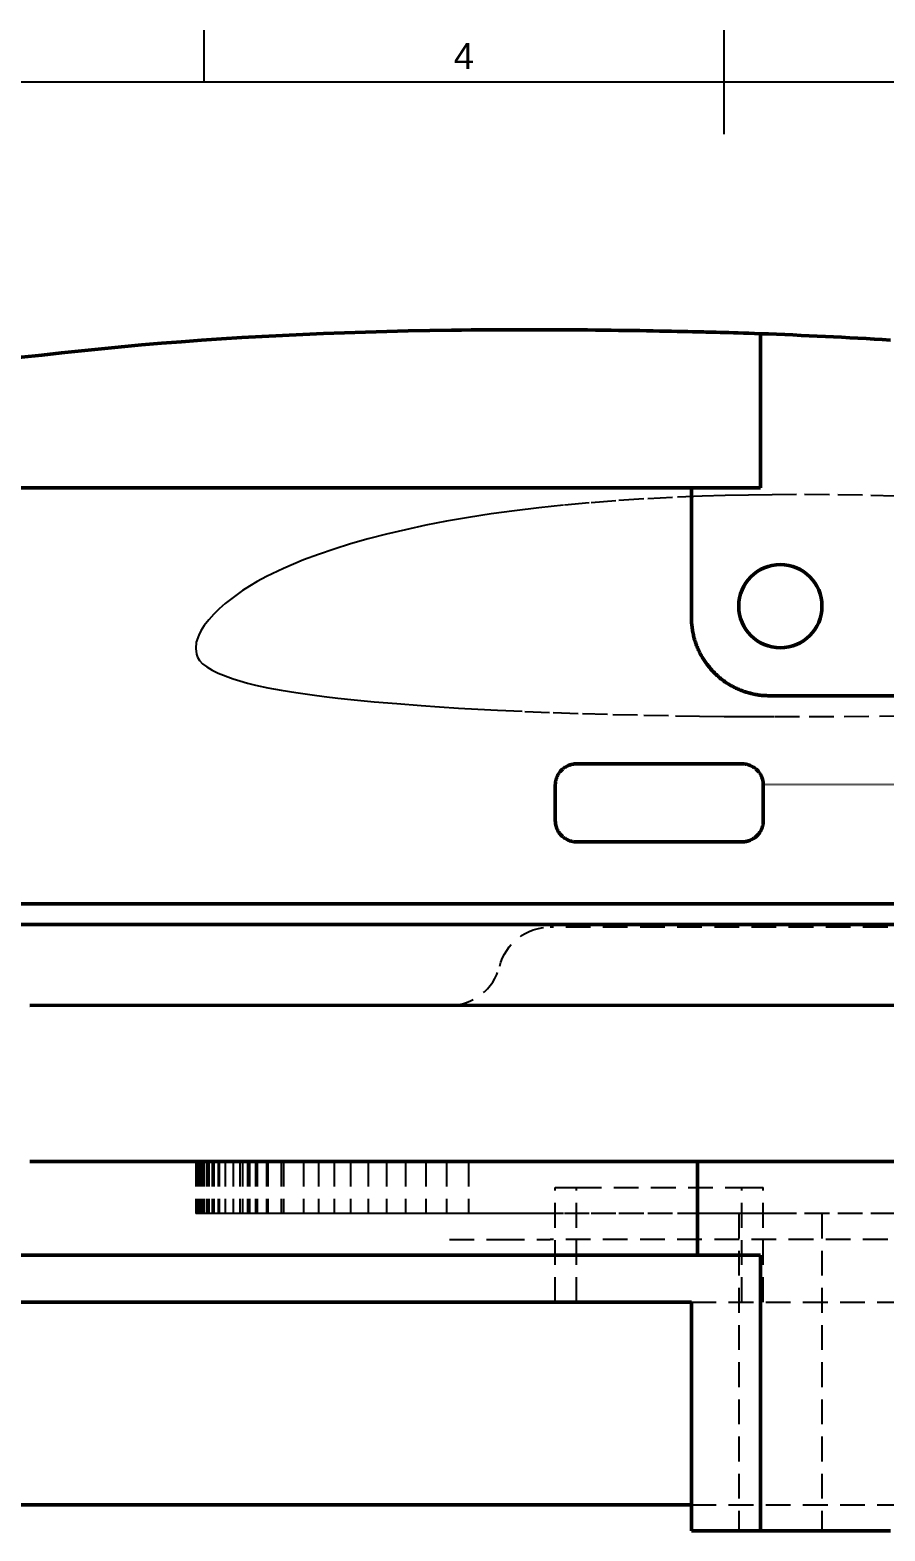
# Model space of a CAD drawing. Header units: millimetres. Extents: x 0 to 420, y 0 to 297.
# Drawn here: x 148.3 to 230.5, y 147.7 to 292 of the extents above; entities that cross this region are included whole.
import ezdxf
from ezdxf.enums import TextEntityAlignment as Align

# ---------------------------------------------------------------- set-up
doc = ezdxf.new("R2010")
doc.units = ezdxf.units.MM
doc.header["$LTSCALE"] = 0.75
doc.linetypes.add('HIDDEN2', pattern=[4.7625, 3.175, -1.5875])
for name, color, linetype, lineweight in [('Border', 7, 'Continuous', 25), ('Sichtbar', 7, 'Continuous', 50), ('Verdeckt', 7, 'HIDDEN2', 25)]:
    doc.layers.add(name, color=color, linetype=linetype, lineweight=lineweight)
doc.styles.add('FusionTitle', font='arial.ttf')

# ---------------------------------------------------------------- blocks, each defined once
blk = doc.blocks.new('ISO_A3_SHEET')
at = {"layer": 'Border'}
for p, q in [((165, 292), (165, 287)), ((215, 292), (215, 282)), ((410, 287), (20, 287))]:
    blk.add_line(p, q, dxfattribs=at)
at = {"layer": 'Border', "style": 'FusionTitle'}
blk.add_text('4', height=2.5, dxfattribs=at).set_placement((190, 289.5), align=Align.MIDDLE)

msp = doc.modelspace()

# ---------------------------------------------------------------- linework, layer by layer
at = {"layer": 'Sichtbar', "extrusion": (-1, -2e-16, 0)}
for p, q in [((218.51, 262.81, 17.75), (218.51, 248.01, 17.75)), ((132.13, 248.01, -4.25), (211.88, 248.01, -4.25)), ((218.51, 248.01, 17.75), (211.88, 248.01, 17.75)), ((211.88, 248.01, 17.75), (211.88, 235.51, 17.75)), ((200.84, 221.46, -4.25), (216.74, 221.46, -4.25)), ((198.79, 216.01, -4.25), (198.79, 219.41, -4.25)), ((218.79, 219.41, -4.25), (218.79, 216.01, -4.25)), ((216.74, 213.96, -4.25), (200.84, 213.96, -4.25)), ((148.29, 198.25, 17.75), (285.93, 198.26, 17.75)), ((212.47, 183.23, 32.14), (212.47, 174.23, 32.14)), ((132.13, 169.73, 17.16), (211.88, 169.73, 17.16)), ((211.88, 169.73, 17.16), (211.88, 147.73, 17.16)), ((218.51, 147.73, 17.16), (211.88, 147.73, 17.16))]:
    msp.add_line(p, q, dxfattribs=at)
at = {"layer": 'Sichtbar', "extrusion": (6.3e-15, -1.539e-13, -1)}
msp.add_circle((-220.43, 236.62, -17.75), 4, dxfattribs=at)
at = {"layer": 'Sichtbar'}
for points, knots in [([(125.51, 257.33, -8.75), (147.85, 261.13, -8.75), (166.27, 262.85, -8.75), (198.88, 263.28, -8.75), (207.78, 263.1, -8.75), (212.45, 262.99, -8.75), (212.46, 262.99, -8.75), (212.47, 262.99, -8.75)], [-2.964588, -2.964588, -2.964588, -2.964588, -0.915177, -0.915177, -0.00171, -0.00171, -0.00018, -0.00018, -0.00018, -0.00018]), ([(212.47, 262.99, -8.75), (212.47, 262.99, -8.75), (212.47, 262.99, -8.75), (212.47, 262.99, -8.75), (212.47, 262.99, -8.75), (212.47, 262.99, -8.75)], [-0.0001084875, -0.0001084875, -0.0001084875, -0.0001084875, -0.0000819447, -0.0000819447, 0, 0, 0, 0]), ([(211.88, 235.51, 17.75), (211.88, 235.34, 17.75), (211.89, 235, 17.75), (211.95, 234.5, 17.75), (212.03, 234, 17.75), (212.15, 233.52, 17.75), (212.29, 233.05, 17.75), (212.47, 232.6, 17.75), (212.67, 232.15, 17.75), (212.9, 231.73, 17.75), (213.16, 231.32, 17.75), (213.45, 230.93, 17.75), (213.75, 230.56, 17.75), (214.08, 230.21, 17.75), (214.43, 229.88, 17.75), (214.8, 229.57, 17.75), (215.19, 229.29, 17.75), (215.6, 229.03, 17.75), (216.03, 228.8, 17.75), (216.47, 228.6, 17.75), (216.92, 228.42, 17.75), (217.31, 228.3, 17.75), (217.63, 228.22, 17.75), (217.87, 228.16, 17.75), (218.12, 228.12, 17.75), (218.37, 228.08, 17.75), (218.58, 228.05, 17.75), (218.74, 228.04, 17.75), (218.87, 228.03, 17.75), (219, 228.02, 17.75), (219.13, 228.02, 17.75), (219.23, 228.01, 17.75), (219.31, 228.01, 17.75), (219.35, 228.01, 17.75), (219.38, 228.01, 17.75), (219.42, 228.01, 17.75), (219.49, 228.01, 17.75), (219.61, 228.01, 17.75), (219.78, 228.01, 17.75), (219.98, 228.01, 17.75), (220.24, 228.01, 17.75), (220.53, 228.01, 17.75), (221.01, 228.01, 17.75), (221.7, 228.01, 17.75), (222.64, 228.01, 17.75), (223.73, 228.01, 17.75), (224.96, 228.01, 17.75), (226.32, 228.01, 17.75), (227.8, 228.01, 17.75), (229.39, 228.01, 17.75), (231.72, 228.01, 17.75), (234.85, 228.01, 17.75), (238.84, 228.01, 17.75), (243.09, 228.01, 17.75), (247.53, 228.01, 17.75), (252.11, 228.01, 17.75), (256.74, 228.01, 17.75), (261.38, 228.01, 17.75), (265.95, 228.01, 17.75), (270.4, 228.01, 17.75), (275.88, 228.01, 17.75), (281.91, 228.01, 17.75), (287.88, 228.01, 17.75), (291.77, 228.01, 17.75), (293.62, 228.01, 17.75), (294.11, 228.01, 17.75)], [-17.299637, -17.299637, -17.299637, -17.299637, -17.197139, -17.095989, -16.995976, -16.896907, -16.798614, -16.70095, -16.603787, -16.507016, -16.410539, -16.314272, -16.218141, -16.122075, -16.02601, -15.929878, -15.833611, -15.737134, -15.640363, -15.5432, -15.445537, -15.347244, -15.297809, -15.248161, -15.198276, -15.148133, -15.097706, -15.072377, -15.046967, -15.021474, -14.995892, -14.970219, -14.957346, -14.950901, -14.94445, -14.939619, -14.925261, -14.90158, -14.868776, -14.827055, -14.776617, -14.717666, -14.650404, -14.49176, -14.302306, -14.083663, -13.837454, -13.565299, -13.268821, -12.94964, -12.609379, -11.872102, -11.069962, -10.215932, -9.322984, -8.40409, -7.472224, -6.540358, -5.621464, -4.728516, -3.874486, -2.335069, -1.106995, -0.294045, 0, 0, 0, 0]), ([(198.79, 219.41, -4.25), (198.79, 219.46, -4.25), (198.8, 219.55, -4.25), (198.81, 219.69, -4.25), (198.83, 219.83, -4.25), (198.88, 220, -4.25), (198.95, 220.21, -4.25), (199.07, 220.45, -4.25), (199.22, 220.67, -4.25), (199.36, 220.83, -4.25), (199.49, 220.95, -4.25), (199.59, 221.04, -4.25), (199.7, 221.11, -4.25), (199.81, 221.18, -4.25), (199.93, 221.25, -4.25), (200.03, 221.29, -4.25), (200.11, 221.33, -4.25), (200.17, 221.35, -4.25), (200.23, 221.37, -4.25), (200.3, 221.39, -4.25), (200.36, 221.41, -4.25), (200.43, 221.42, -4.25), (200.49, 221.43, -4.25), (200.53, 221.44, -4.25), (200.57, 221.45, -4.25), (200.6, 221.45, -4.25), (200.63, 221.45, -4.25), (200.66, 221.46, -4.25), (200.69, 221.46, -4.25), (200.7, 221.46, -4.25), (200.72, 221.46, -4.25), (200.74, 221.46, -4.25), (200.76, 221.46, -4.25), (200.77, 221.46, -4.25), (200.78, 221.46, -4.25), (200.79, 221.46, -4.25), (200.8, 221.46, -4.25), (200.81, 221.46, -4.25), (200.81, 221.46, -4.25), (200.82, 221.46, -4.25), (200.82, 221.46, -4.25), (200.83, 221.46, -4.25), (200.83, 221.46, -4.25), (200.83, 221.46, -4.25), (200.83, 221.46, -4.25), (200.84, 221.46, -4.25), (200.84, 221.46, -4.25), (200.84, 221.46, -4.25), (200.84, 221.46, -4.25), (200.84, 221.46, -4.25), (200.84, 221.46, -4.25), (200.84, 221.46, -4.25), (200.84, 221.46, -4.25), (200.84, 221.46, -4.25), (200.84, 221.46, -4.25), (200.84, 221.46, -4.25), (200.84, 221.46, -4.25), (200.84, 221.46, -4.25), (200.84, 221.46, -4.25)], [-0.6436497, -0.6436497, -0.6436497, -0.6436497, -0.6156333, -0.5879859, -0.5606488, -0.5335698, -0.4800374, -0.4270566, -0.3744002, -0.3218928, -0.2956349, -0.2693589, -0.243046, -0.2166757, -0.1902247, -0.163667, -0.1503371, -0.1369687, -0.1235574, -0.1100983, -0.0965862, -0.0830156, -0.0693805, -0.0625366, -0.0556741, -0.0487923, -0.0418903, -0.0349671, -0.0314972, -0.0280217, -0.0245405, -0.0210533, -0.0175602, -0.0140609, -0.0123089, -0.0105554, -0.0088002, -0.0070435, -0.0061645, -0.0052851, -0.0044053, -0.0035251, -0.0026444, -0.0022039, -0.0017634, -0.0013227, -0.0011023, -0.0008819, -0.0006614, -0.000441, -0.0003307, -0.0002205, -0.0001654, -0.0001102, -0.0000551, -0.0000275, -0.0000138, 0, 0, 0, 0]), ([(216.74, 221.46, -4.25), (216.79, 221.46, -4.25), (216.88, 221.46, -4.25), (217.02, 221.45, -4.25), (217.16, 221.42, -4.25), (217.33, 221.38, -4.25), (217.54, 221.31, -4.25), (217.78, 221.19, -4.25), (218, 221.04, -4.25), (218.16, 220.9, -4.25), (218.28, 220.77, -4.25), (218.37, 220.67, -4.25), (218.44, 220.56, -4.25), (218.51, 220.45, -4.25), (218.58, 220.33, -4.25), (218.62, 220.23, -4.25), (218.66, 220.15, -4.25), (218.68, 220.09, -4.25), (218.7, 220.02, -4.25), (218.72, 219.96, -4.25), (218.74, 219.89, -4.25), (218.75, 219.83, -4.25), (218.76, 219.77, -4.25), (218.77, 219.73, -4.25), (218.77, 219.69, -4.25), (218.78, 219.66, -4.25), (218.78, 219.62, -4.25), (218.79, 219.59, -4.25), (218.79, 219.57, -4.25), (218.79, 219.55, -4.25), (218.79, 219.54, -4.25), (218.79, 219.52, -4.25), (218.79, 219.5, -4.25), (218.79, 219.49, -4.25), (218.79, 219.48, -4.25), (218.79, 219.47, -4.25), (218.79, 219.46, -4.25), (218.79, 219.45, -4.25), (218.79, 219.44, -4.25), (218.79, 219.44, -4.25), (218.79, 219.44, -4.25), (218.79, 219.43, -4.25), (218.79, 219.43, -4.25), (218.79, 219.42, -4.25), (218.79, 219.42, -4.25), (218.79, 219.42, -4.25), (218.79, 219.42, -4.25), (218.79, 219.42, -4.25), (218.79, 219.42, -4.25), (218.79, 219.42, -4.25), (218.79, 219.42, -4.25), (218.79, 219.41, -4.25), (218.79, 219.41, -4.25), (218.79, 219.41, -4.25), (218.79, 219.41, -4.25), (218.79, 219.41, -4.25), (218.79, 219.41, -4.25), (218.79, 219.41, -4.25), (218.79, 219.41, -4.25)], [-0.6436563, -0.6436563, -0.6436563, -0.6436563, -0.6156399, -0.5879925, -0.5606554, -0.5335764, -0.4800437, -0.4270624, -0.3744053, -0.3218971, -0.2956387, -0.2693623, -0.243049, -0.2166781, -0.1902267, -0.1636685, -0.1503384, -0.1369698, -0.1235583, -0.110099, -0.0965868, -0.083016, -0.0693808, -0.0625368, -0.0556743, -0.0487925, -0.0418904, -0.0349671, -0.0314973, -0.0280218, -0.0245405, -0.0210534, -0.0175602, -0.0140609, -0.012309, -0.0105554, -0.0088003, -0.0070435, -0.0061645, -0.0052851, -0.0044053, -0.0035251, -0.0026444, -0.0022039, -0.0017634, -0.0013227, -0.0011023, -0.0008819, -0.0006615, -0.000441, -0.0003308, -0.0002205, -0.0001654, -0.0001103, -0.0000551, -0.0000276, -0.0000138, 0, 0, 0, 0]), ([(200.84, 213.96, -4.25), (200.8, 213.96, -4.25), (200.7, 213.97, -4.25), (200.57, 213.98, -4.25), (200.43, 214, -4.25), (200.26, 214.05, -4.25), (200.04, 214.12, -4.25), (199.81, 214.24, -4.25), (199.59, 214.39, -4.25), (199.42, 214.53, -4.25), (199.3, 214.66, -4.25), (199.22, 214.76, -4.25), (199.14, 214.87, -4.25), (199.07, 214.98, -4.25), (199.01, 215.1, -4.25), (198.96, 215.2, -4.25), (198.93, 215.28, -4.25), (198.91, 215.34, -4.25), (198.88, 215.41, -4.25), (198.87, 215.47, -4.25), (198.85, 215.54, -4.25), (198.83, 215.6, -4.25), (198.82, 215.66, -4.25), (198.82, 215.7, -4.25), (198.81, 215.74, -4.25), (198.81, 215.77, -4.25), (198.8, 215.8, -4.25), (198.8, 215.83, -4.25), (198.8, 215.86, -4.25), (198.8, 215.87, -4.25), (198.8, 215.89, -4.25), (198.8, 215.91, -4.25), (198.79, 215.93, -4.25), (198.79, 215.94, -4.25), (198.79, 215.95, -4.25), (198.79, 215.96, -4.25), (198.79, 215.97, -4.25), (198.79, 215.98, -4.25), (198.79, 215.98, -4.25), (198.79, 215.99, -4.25), (198.79, 215.99, -4.25), (198.79, 216, -4.25), (198.79, 216, -4.25), (198.79, 216, -4.25), (198.79, 216, -4.25), (198.79, 216.01, -4.25), (198.79, 216.01, -4.25), (198.79, 216.01, -4.25), (198.79, 216.01, -4.25), (198.79, 216.01, -4.25), (198.79, 216.01, -4.25), (198.79, 216.01, -4.25), (198.79, 216.01, -4.25), (198.79, 216.01, -4.25), (198.79, 216.01, -4.25), (198.79, 216.01, -4.25), (198.79, 216.01, -4.25), (198.79, 216.01, -4.25), (198.79, 216.01, -4.25)], [-0.6436497, -0.6436497, -0.6436497, -0.6436497, -0.6156333, -0.5879859, -0.5606488, -0.5335698, -0.4800374, -0.4270566, -0.3744002, -0.3218928, -0.2956349, -0.2693589, -0.243046, -0.2166757, -0.1902247, -0.163667, -0.1503371, -0.1369687, -0.1235574, -0.1100983, -0.0965862, -0.0830156, -0.0693805, -0.0625366, -0.0556741, -0.0487923, -0.0418903, -0.0349671, -0.0314972, -0.0280217, -0.0245405, -0.0210533, -0.0175602, -0.0140609, -0.0123089, -0.0105554, -0.0088002, -0.0070435, -0.0061645, -0.0052851, -0.0044053, -0.0035251, -0.0026444, -0.0022039, -0.0017634, -0.0013227, -0.0011023, -0.0008819, -0.0006614, -0.000441, -0.0003307, -0.0002205, -0.0001654, -0.0001102, -0.0000551, -0.0000275, -0.0000138, 0, 0, 0, 0]), ([(218.79, 216.01, -4.25), (218.79, 215.97, -4.25), (218.79, 215.87, -4.25), (218.78, 215.74, -4.25), (218.75, 215.6, -4.25), (218.71, 215.43, -4.25), (218.64, 215.22, -4.25), (218.52, 214.98, -4.25), (218.37, 214.76, -4.25), (218.22, 214.59, -4.25), (218.1, 214.47, -4.25), (218, 214.39, -4.25), (217.89, 214.31, -4.25), (217.78, 214.24, -4.25), (217.66, 214.18, -4.25), (217.56, 214.13, -4.25), (217.48, 214.1, -4.25), (217.42, 214.08, -4.25), (217.35, 214.06, -4.25), (217.29, 214.04, -4.25), (217.22, 214.02, -4.25), (217.16, 214.01, -4.25), (217.1, 213.99, -4.25), (217.05, 213.99, -4.25), (217.02, 213.98, -4.25), (216.99, 213.98, -4.25), (216.95, 213.97, -4.25), (216.92, 213.97, -4.25), (216.9, 213.97, -4.25), (216.88, 213.97, -4.25), (216.87, 213.97, -4.25), (216.85, 213.97, -4.25), (216.83, 213.97, -4.25), (216.82, 213.97, -4.25), (216.8, 213.96, -4.25), (216.8, 213.96, -4.25), (216.79, 213.96, -4.25), (216.78, 213.96, -4.25), (216.77, 213.96, -4.25), (216.77, 213.96, -4.25), (216.76, 213.96, -4.25), (216.76, 213.96, -4.25), (216.76, 213.96, -4.25), (216.75, 213.96, -4.25), (216.75, 213.96, -4.25), (216.75, 213.96, -4.25), (216.75, 213.96, -4.25), (216.75, 213.96, -4.25), (216.75, 213.96, -4.25), (216.75, 213.96, -4.25), (216.74, 213.96, -4.25), (216.74, 213.96, -4.25), (216.74, 213.96, -4.25), (216.74, 213.96, -4.25), (216.74, 213.96, -4.25), (216.74, 213.96, -4.25), (216.74, 213.96, -4.25), (216.74, 213.96, -4.25), (216.74, 213.96, -4.25)], [-0.6436497, -0.6436497, -0.6436497, -0.6436497, -0.6156333, -0.5879859, -0.5606488, -0.5335698, -0.4800374, -0.4270566, -0.3744002, -0.3218928, -0.2956349, -0.2693589, -0.243046, -0.2166757, -0.1902247, -0.163667, -0.1503371, -0.1369687, -0.1235574, -0.1100983, -0.0965862, -0.0830156, -0.0693805, -0.0625366, -0.0556741, -0.0487923, -0.0418903, -0.0349671, -0.0314972, -0.0280217, -0.0245405, -0.0210533, -0.0175602, -0.0140609, -0.0123089, -0.0105554, -0.0088002, -0.0070435, -0.0061645, -0.0052851, -0.0044053, -0.0035251, -0.0026444, -0.0022039, -0.0017634, -0.0013227, -0.0011023, -0.0008819, -0.0006614, -0.000441, -0.0003307, -0.0002205, -0.0001654, -0.0001102, -0.0000551, -0.0000275, -0.0000138, 0, 0, 0, 0]), ([(312.62, 211.24, 17.75), (312.38, 210.97, 17.75), (311.88, 210.45, 17.75), (311.08, 209.73, 17.75), (310.23, 209.06, 17.75), (309.34, 208.45, 17.75), (308.4, 207.9, 17.75), (307.42, 207.41, 17.75), (306.58, 207.06, 17.75), (305.89, 206.82, 17.75), (305.36, 206.65, 17.75), (304.83, 206.5, 17.75), (304.28, 206.37, 17.75), (303.73, 206.26, 17.75), (303.27, 206.19, 17.75), (302.9, 206.14, 17.75), (302.62, 206.1, 17.75), (302.33, 206.08, 17.75), (302.05, 206.05, 17.75), (301.81, 206.04, 17.75), (301.62, 206.03, 17.75), (301.47, 206.02, 17.75), (301.33, 206.02, 17.75), (301.18, 206.01, 17.75), (301.06, 206.01, 17.75), (300.97, 206.01, 17.75), (300.91, 206.01, 17.75), (300.87, 206.01, 17.75), (300.83, 206.01, 17.75), (300.76, 206.01, 17.75), (300.62, 206.01, 17.75), (300.37, 206.01, 17.75), (300, 206.01, 17.75), (299.52, 206.01, 17.75), (298.94, 206.01, 17.75), (298.27, 206.01, 17.75), (297.5, 206.01, 17.75), (296.64, 206.01, 17.75), (295.32, 206.01, 17.75), (293.45, 206.01, 17.75), (290.96, 206.01, 17.75), (288.15, 206.01, 17.75), (285.05, 206.01, 17.75), (281.67, 206.01, 17.75), (278.03, 206.01, 17.75), (274.15, 206.01, 17.75), (270.05, 206.01, 17.75), (264.19, 206.01, 17.75), (256.44, 206.01, 17.75), (246.74, 206.01, 17.75), (236.59, 206.01, 17.75), (226.14, 206.01, 17.75), (215.55, 206.01, 17.75), (204.95, 206.01, 17.75), (194.51, 206.01, 17.75), (184.36, 206.01, 17.75), (171.85, 206.01, 17.75), (158.06, 206.01, 17.75), (144.43, 206.01, 17.75), (135.54, 206.01, 17.75), (131.32, 206.01, 17.75), (130.2, 206.01, 17.75)], [-36.782343, -36.782343, -36.782343, -36.782343, -36.566651, -36.350919, -36.134959, -35.918575, -35.70155, -35.48364, -35.264565, -35.154476, -35.04397, -34.933001, -34.821517, -34.709462, -34.596779, -34.54018, -34.4834, -34.42643, -34.369263, -34.311889, -34.283121, -34.254298, -34.225418, -34.196481, -34.167486, -34.152965, -34.13843, -34.135661, -34.127394, -34.113687, -34.094596, -34.040499, -33.965565, -33.870257, -33.755039, -33.620374, -33.466725, -33.294554, -33.104325, -32.671544, -32.172086, -31.609657, -30.987959, -30.310697, -29.581576, -28.804299, -27.982571, -27.120096, -25.287724, -23.336815, -21.297003, -19.197924, -17.069211, -14.940498, -12.841419, -10.801608, -8.850699, -5.334125, -2.528769, -0.671703, 0, 0, 0, 0])]:
    msp.add_open_spline(points, degree=3, knots=knots, dxfattribs=at)
for points in [[(212.47, 262.99, -8.75), (213.23, 262.98, -8.75), (215.46, 262.92, -8.75), (218.51, 262.81, -8.75)], [(212.47, 262.99, -8.75), (212.47, 262.99, -8.75), (212.47, 262.99, -8.75), (212.47, 262.99, -8.75)], [(231.01, 262.2, 17.75), (226.84, 262.45, 17.75), (222.67, 262.66, 17.75), (218.51, 262.81, 17.75)], [(218.51, 174.23, 31.96), (218.51, 165.39, 31.96), (218.51, 156.56, 31.96), (218.51, 147.73, 31.96)]]:
    msp.add_open_spline(points, degree=3, dxfattribs=at)
at = {"layer": 'Sichtbar', "extrusion": (1.66e-14, 4.04243e-09, -1)}
msp.add_open_spline([(130.2, 208.01, 15.25), (184.84, 208.01, 15.25), (239.47, 208.01, 15.25), (294.11, 208.01, 15.25)], degree=3, dxfattribs=at)
at = {"layer": 'Sichtbar', "extrusion": (0, 1, 0)}
for points in [[(148.29, 183.23, 29.78), (148.61, 183.23, 29.82), (148.93, 183.23, 29.85), (149.26, 183.23, 29.89)], [(212.47, 174.23, 32.14), (213.23, 174.23, 32.12), (215.46, 174.23, 32.07), (218.51, 174.23, 31.96)], [(212.47, 174.23, 32.14), (212.47, 174.23, 32.14), (212.47, 174.23, 32.14), (212.47, 174.23, 32.14)], [(132.13, 150.23, -22.84), (158.72, 150.23, -22.84), (185.3, 150.23, -22.84), (211.88, 150.23, -22.84)]]:
    msp.add_open_spline(points, degree=3, dxfattribs=at)
at = {"layer": 'Sichtbar', "extrusion": (7e-16, 1, -4.254e-13)}
msp.add_open_spline([(149.26, 183.23, 29.89), (168.33, 183.23, 32.06), (186.77, 183.23, 32.67), (211.39, 183.23, 32.16), (211.93, 183.23, 32.15), (212.47, 183.23, 32.14), (212.47, 183.23, 32.14), (212.47, 183.23, 32.14)], degree=3, knots=[-58.440599, -58.440599, -58.440599, -58.440599, -57.199688, -57.199688, -57.171992, -57.171992, -57.171884, -57.171884, -57.171884, -57.171884], dxfattribs=at)
at = {"layer": 'Sichtbar', "extrusion": (-1.409e-13, -1, -1.5438e-12)}
msp.add_open_spline([(212.47, 183.23, 32.14), (219.9, 183.23, 31.96), (231.93, 183.23, 31.54), (249.9, 183.23, 29.9)], degree=3, dxfattribs=at)
at = {"layer": 'Sichtbar', "extrusion": (0, 1, 0)}
for points, knots in [([(212.47, 183.23, 32.14), (212.47, 183.23, 32.14), (212.47, 183.23, 32.14), (212.47, 183.23, 32.14), (212.47, 183.23, 32.14), (212.47, 183.23, 32.14)], [-57.171884414, -57.171884414, -57.171884414, -57.171884414, -57.1717185885, -57.1717185885, -57.1716860638, -57.1716860638, -57.1716860638, -57.1716860638]), ([(212.47, 174.23, 32.14), (212.47, 174.23, 32.14), (212.47, 174.23, 32.14), (212.47, 174.23, 32.14), (212.47, 174.23, 32.14), (212.47, 174.23, 32.14)], [-0.0001084875, -0.0001084875, -0.0001084875, -0.0001084875, -0.0000819447, -0.0000819447, 0, 0, 0, 0])]:
    msp.add_open_spline(points, degree=3, knots=knots, dxfattribs=at)
at = {"layer": 'Sichtbar', "extrusion": (2.17e-14, 1, -6.549e-13)}
msp.add_open_spline([(125.51, 174.23, 26.48), (147.85, 174.23, 30.28), (166.27, 174.23, 32), (198.88, 174.23, 32.42), (207.78, 174.23, 32.25), (212.45, 174.23, 32.14), (212.46, 174.23, 32.14), (212.47, 174.23, 32.14)], degree=3, knots=[-2.964588, -2.964588, -2.964588, -2.964588, -0.915177, -0.915177, -0.00171, -0.00171, -0.00018, -0.00018, -0.00018, -0.00018], dxfattribs=at)
at = {"layer": 'Sichtbar', "extrusion": (2.212e-13, -1, 6.0015e-12)}
msp.add_open_spline([(231.01, 147.73, 31.34), (226.84, 147.73, 31.6), (222.67, 147.73, 31.8), (218.51, 147.73, 31.96)], degree=3, dxfattribs=at)
at = {"layer": 'Verdeckt', "extrusion": (-1, -2e-16, 0)}
for p, q in [((204.62, 246.75, -12.75), (202.06, 246.55, -12.75)), ((207.29, 246.93, -12.75), (204.62, 246.75, -12.75)), ((210.06, 247.07, -12.75), (207.29, 246.93, -12.75)), ((212.92, 247.19, -12.75), (210.06, 247.07, -12.75)), ((215.12, 247.25, -12.75), (212.92, 247.19, -12.75)), ((217.36, 247.3, -12.75), (215.12, 247.25, -12.75)), ((219.65, 247.33, -12.75), (217.36, 247.3, -12.75)), ((221.98, 247.34, -12.75), (219.65, 247.33, -12.75)), ((225.14, 247.33, -12.75), (221.98, 247.34, -12.75)), ((228.33, 247.28, -12.75), (225.14, 247.33, -12.75)), ((231.52, 247.2, -12.75), (228.33, 247.28, -12.75)), ((192.62, 245.48, -12.75), (190.44, 245.14, -12.75)), ((194.87, 245.79, -12.75), (192.62, 245.48, -12.75)), ((197.2, 246.07, -12.75), (194.87, 245.79, -12.75)), ((199.59, 246.33, -12.75), (197.2, 246.07, -12.75)), ((202.06, 246.55, -12.75), (199.59, 246.33, -12.75)), ((184.4, 243.97, -12.75), (182.55, 243.54, -12.75)), ((186.33, 244.39, -12.75), (184.4, 243.97, -12.75)), ((188.34, 244.78, -12.75), (186.33, 244.39, -12.75)), ((190.44, 245.14, -12.75), (188.34, 244.78, -12.75)), ((179.11, 242.6, -12.75), (177.52, 242.1, -12.75)), ((180.79, 243.08, -12.75), (179.11, 242.6, -12.75)), ((182.55, 243.54, -12.75), (180.79, 243.08, -12.75)), ((174.6, 241.06, -12.75), (172.67, 240.25, -12.75)), ((176.02, 241.59, -12.75), (174.6, 241.06, -12.75)), ((177.52, 242.1, -12.75), (176.02, 241.59, -12.75)), ((172.67, 240.25, -12.75), (171.03, 239.46, -12.75)), ((168.72, 238.12, -12.75), (167.07, 236.88, -12.75)), ((169.39, 238.55, -12.75), (168.72, 238.12, -12.75)), ((170.14, 238.99, -12.75), (169.39, 238.55, -12.75)), ((171.03, 239.46, -12.75), (170.14, 238.99, -12.75)), ((167.07, 236.88, -12.75), (166.47, 236.36, -12.75)), ((165.48, 235.3, -12.75), (165.05, 234.75, -12.75)), ((165.97, 235.85, -12.75), (165.48, 235.3, -12.75)), ((166.47, 236.36, -12.75), (165.97, 235.85, -12.75)), ((164.51, 233.84, -12.75), (164.28, 233.17, -12.75)), ((164.73, 234.26, -12.75), (164.51, 233.84, -12.75)), ((165.05, 234.75, -12.75), (164.73, 234.26, -12.75)), ((164.28, 233.17, -12.75), (164.23, 232.55, -12.75)), ((164.23, 232.55, -12.75), (164.29, 232.01, -12.75)), ((164.29, 232.01, -12.75), (164.39, 231.71, -12.75)), ((164.39, 231.71, -12.75), (164.58, 231.4, -12.75)), ((164.58, 231.4, -12.75), (164.87, 231.09, -12.75)), ((164.87, 231.09, -12.75), (165.28, 230.78, -12.75)), ((165.28, 230.78, -12.75), (165.79, 230.47, -12.75)), ((165.79, 230.47, -12.75), (166.39, 230.17, -12.75)), ((166.39, 230.17, -12.75), (167.83, 229.62, -12.75)), ((167.83, 229.62, -12.75), (168.48, 229.43, -12.75)), ((168.48, 229.43, -12.75), (169.2, 229.23, -12.75)), ((169.2, 229.23, -12.75), (169.97, 229.04, -12.75)), ((169.97, 229.04, -12.75), (171.17, 228.78, -12.75)), ((171.17, 228.78, -12.75), (172.45, 228.55, -12.75)), ((172.45, 228.55, -12.75), (173.86, 228.32, -12.75)), ((173.86, 228.32, -12.75), (175.42, 228.1, -12.75)), ((175.42, 228.1, -12.75), (176.57, 227.95, -12.75)), ((176.57, 227.95, -12.75), (177.89, 227.79, -12.75)), ((177.89, 227.79, -12.75), (179.47, 227.62, -12.75)), ((179.47, 227.62, -12.75), (181.39, 227.44, -12.75)), ((181.39, 227.44, -12.75), (183.57, 227.25, -12.75)), ((183.57, 227.25, -12.75), (185.89, 227.06, -12.75)), ((185.89, 227.06, -12.75), (187.67, 226.94, -12.75)), ((187.67, 226.94, -12.75), (189.48, 226.83, -12.75)), ((189.48, 226.83, -12.75), (191.33, 226.72, -12.75)), ((191.33, 226.72, -12.75), (193.24, 226.62, -12.75)), ((193.24, 226.62, -12.75), (195.87, 226.5, -12.75)), ((195.87, 226.5, -12.75), (198.6, 226.39, -12.75)), ((198.6, 226.39, -12.75), (201.42, 226.3, -12.75)), ((201.42, 226.3, -12.75), (204.32, 226.22, -12.75)), ((204.32, 226.22, -12.75), (207.29, 226.15, -12.75)), ((207.29, 226.15, -12.75), (210.34, 226.09, -12.75)), ((210.34, 226.09, -12.75), (212.67, 226.06, -12.75)), ((212.67, 226.06, -12.75), (215.04, 226.03, -12.75)), ((215.04, 226.03, -12.75), (217.45, 226.02, -12.75)), ((217.45, 226.02, -12.75), (219.89, 226.01, -12.75)), ((219.89, 226.01, -12.75), (223.2, 226.01, -12.75)), ((223.2, 226.01, -12.75), (226.55, 226.02, -12.75)), ((226.55, 226.02, -12.75), (229.96, 226.05, -12.75)), ((229.96, 226.05, -12.75), (232.55, 226.08, -12.75)), ((248.61, 205.77, -10.25), (198.29, 205.77, -10.25)), ((164.23, 183.23, 1.7), (164.23, 178.23, 1.7)), ((164.28, 183.23, 2.31), (164.28, 178.23, 2.31)), ((164.29, 183.23, 1.16), (164.29, 178.23, 1.16)), ((164.39, 183.23, 0.86), (164.39, 178.23, 0.86)), ((164.51, 183.23, 2.99), (164.51, 178.23, 2.99)), ((164.58, 183.23, 0.55), (164.58, 178.23, 0.55)), ((164.73, 183.23, 3.41), (164.73, 178.23, 3.41)), ((164.87, 183.23, 0.24), (164.87, 178.23, 0.24)), ((165.05, 183.23, 3.9), (165.05, 178.23, 3.9)), ((165.28, 183.23, -0.07), (165.28, 178.23, -0.07)), ((165.48, 183.23, 4.45), (165.48, 178.23, 4.45)), ((165.79, 183.23, -0.39), (165.79, 178.23, -0.39)), ((165.97, 183.23, 4.99), (165.97, 178.23, 4.99)), ((166.39, 183.23, -0.69), (166.39, 178.23, -0.69)), ((166.47, 183.23, 5.5), (166.47, 178.23, 5.5)), ((167.07, 183.23, 6.03), (167.07, 178.23, 6.03)), ((167.83, 183.23, -1.23), (167.83, 178.23, -1.23)), ((168.48, 183.23, -1.42), (168.48, 178.23, -1.42)), ((168.72, 183.23, 7.27), (168.72, 178.23, 7.27)), ((169.2, 183.23, -1.62), (169.2, 178.23, -1.62)), ((169.39, 183.23, 7.69), (169.39, 178.23, 7.69)), ((169.97, 183.23, -1.81), (169.97, 178.23, -1.81)), ((170.14, 183.23, 8.14), (170.14, 178.23, 8.14)), ((171.03, 183.23, 8.61), (171.03, 178.23, 8.61)), ((171.17, 183.23, -2.07), (171.17, 178.23, -2.07)), ((172.45, 183.23, -2.31), (172.45, 178.23, -2.31)), ((172.67, 183.23, 9.39), (172.67, 178.23, 9.39)), ((174.6, 183.23, 10.21), (174.6, 178.23, 10.21)), ((176.02, 183.23, 10.74), (176.02, 178.23, 10.74)), ((177.52, 183.23, 11.25), (177.52, 178.23, 11.25)), ((179.11, 183.23, 11.75), (179.11, 178.23, 11.75)), ((180.79, 183.23, 12.22), (180.79, 178.23, 12.22)), ((182.55, 183.23, 12.68), (182.55, 178.23, 12.68)), ((184.4, 183.23, 13.12), (184.4, 178.23, 13.12)), ((186.33, 183.23, 13.53), (186.33, 178.23, 13.53)), ((188.34, 183.23, 13.92), (188.34, 178.23, 13.92)), ((190.44, 183.23, 14.29), (190.44, 178.23, 14.29)), ((198.79, 169.73, -11.44), (198.79, 180.73, -11.44)), ((200.84, 169.73, -9.39), (200.84, 180.73, -9.39)), ((200.84, 180.73, -9.39), (216.74, 180.73, -9.39)), ((216.74, 169.73, -16.89), (216.74, 180.73, -16.89)), ((218.79, 169.73, -11.44), (218.79, 180.73, -11.44)), ((164.28, 178.23, 2.31), (164.23, 178.23, 1.7)), ((164.51, 178.23, 2.99), (164.28, 178.23, 2.31)), ((164.73, 178.23, 3.41), (164.51, 178.23, 2.99)), ((165.05, 178.23, 3.9), (164.73, 178.23, 3.41)), ((165.48, 178.23, 4.45), (165.05, 178.23, 3.9)), ((165.97, 178.23, 4.99), (165.48, 178.23, 4.45)), ((166.47, 178.23, 5.5), (165.97, 178.23, 4.99)), ((167.07, 178.23, 6.03), (166.47, 178.23, 5.5)), ((168.72, 178.23, 7.27), (167.07, 178.23, 6.03)), ((169.39, 178.23, 7.69), (168.72, 178.23, 7.27)), ((170.14, 178.23, 8.14), (169.39, 178.23, 7.69)), ((171.03, 178.23, 8.61), (170.14, 178.23, 8.14)), ((172.67, 178.23, 9.39), (171.03, 178.23, 8.61)), ((174.6, 178.23, 10.21), (172.67, 178.23, 9.39)), ((176.02, 178.23, 10.74), (174.6, 178.23, 10.21)), ((177.52, 178.23, 11.25), (176.02, 178.23, 10.74)), ((179.11, 178.23, 11.75), (177.52, 178.23, 11.25)), ((180.79, 178.23, 12.22), (179.11, 178.23, 11.75)), ((182.55, 178.23, 12.68), (180.79, 178.23, 12.22)), ((184.4, 178.23, 13.12), (182.55, 178.23, 12.68)), ((186.33, 178.23, 13.53), (184.4, 178.23, 13.12)), ((188.34, 178.23, 13.92), (186.33, 178.23, 13.53)), ((190.44, 178.23, 14.29), (188.34, 178.23, 13.92)), ((192.62, 178.23, 14.62), (190.44, 178.23, 14.29)), ((194.87, 178.23, 14.93), (192.62, 178.23, 14.62)), ((197.2, 178.23, 15.22), (194.87, 178.23, 14.93)), ((199.59, 178.23, 15.47), (197.2, 178.23, 15.22)), ((202.06, 178.23, 15.7), (199.59, 178.23, 15.47)), ((204.62, 178.23, 15.9), (202.06, 178.23, 15.7)), ((207.29, 178.23, 16.07), (204.62, 178.23, 15.9)), ((210.06, 178.23, 16.22), (207.29, 178.23, 16.07)), ((212.92, 178.23, 16.33), (210.06, 178.23, 16.22)), ((215.12, 178.23, 16.4), (212.92, 178.23, 16.33)), ((217.36, 178.23, 16.45), (215.12, 178.23, 16.4)), ((216.43, 178.23, 5.77), (216.43, 147.73, 5.77)), ((219.65, 178.23, 16.48), (217.36, 178.23, 16.45)), ((221.98, 178.23, 16.49), (219.65, 178.23, 16.48)), ((225.14, 178.23, 16.47), (221.98, 178.23, 16.49)), ((224.43, 178.23, 5.77), (224.43, 147.73, 5.77)), ((228.33, 178.23, 16.43), (225.14, 178.23, 16.47)), ((231.52, 178.23, 16.35), (228.33, 178.23, 16.43)), ((248.61, 175.73, -25.08), (198.29, 175.73, -25.08))]:
    msp.add_line(p, q, dxfattribs=at)
at = {"layer": 'Verdeckt', "extrusion": (6.3e-15, -1.539e-13, -1)}
msp.add_arc((-198.29, 200.77, 10.25), 5, 14.3477, 90, dxfattribs=at)
at = {"layer": 'Verdeckt'}
msp.add_arc((188.61, 203.25, -10.25), 5, 270.0065, 345.6523, dxfattribs=at)
at = {"layer": 'Verdeckt', "extrusion": (-6.1e-15, -1, 4.503e-13)}
msp.add_arc((188.61, -27.6, -175.73), 5, 270.0065, 345.6523, dxfattribs=at)
at = {"layer": 'Verdeckt', "extrusion": (6.1e-15, 1, -4.503e-13)}
msp.add_arc((-198.29, -30.08, 175.73), 5, 14.3477, 90, dxfattribs=at)
at = {"layer": 'Verdeckt', "extrusion": (-4.114e-13, 1, -4.759e-13)}
msp.add_open_spline([(198.79, 180.73, -11.44), (198.79, 180.73, -11.39), (198.8, 180.73, -11.3), (198.81, 180.73, -11.16), (198.83, 180.73, -11.03), (198.88, 180.73, -10.85), (198.95, 180.73, -10.64), (199.07, 180.73, -10.4), (199.22, 180.73, -10.19), (199.36, 180.73, -10.02), (199.49, 180.73, -9.9), (199.59, 180.73, -9.82), (199.7, 180.73, -9.74), (199.81, 180.73, -9.67), (199.93, 180.73, -9.61), (200.03, 180.73, -9.56), (200.11, 180.73, -9.53), (200.17, 180.73, -9.5), (200.23, 180.73, -9.48), (200.3, 180.73, -9.46), (200.36, 180.73, -9.45), (200.43, 180.73, -9.43), (200.49, 180.73, -9.42), (200.53, 180.73, -9.41), (200.57, 180.73, -9.41), (200.6, 180.73, -9.4), (200.63, 180.73, -9.4), (200.66, 180.73, -9.4), (200.69, 180.73, -9.4), (200.7, 180.73, -9.39), (200.72, 180.73, -9.39), (200.74, 180.73, -9.39), (200.76, 180.73, -9.39), (200.77, 180.73, -9.39), (200.78, 180.73, -9.39), (200.79, 180.73, -9.39), (200.8, 180.73, -9.39), (200.81, 180.73, -9.39), (200.81, 180.73, -9.39), (200.82, 180.73, -9.39), (200.82, 180.73, -9.39), (200.83, 180.73, -9.39), (200.83, 180.73, -9.39), (200.83, 180.73, -9.39), (200.83, 180.73, -9.39), (200.84, 180.73, -9.39), (200.84, 180.73, -9.39), (200.84, 180.73, -9.39), (200.84, 180.73, -9.39), (200.84, 180.73, -9.39), (200.84, 180.73, -9.39), (200.84, 180.73, -9.39), (200.84, 180.73, -9.39), (200.84, 180.73, -9.39), (200.84, 180.73, -9.39), (200.84, 180.73, -9.39), (200.84, 180.73, -9.39), (200.84, 180.73, -9.39), (200.84, 180.73, -9.39)], degree=3, knots=[-0.6436497, -0.6436497, -0.6436497, -0.6436497, -0.6156333, -0.5879859, -0.5606488, -0.5335698, -0.4800374, -0.4270566, -0.3744002, -0.3218928, -0.2956349, -0.2693589, -0.243046, -0.2166757, -0.1902247, -0.163667, -0.1503371, -0.1369687, -0.1235574, -0.1100983, -0.0965862, -0.0830156, -0.0693805, -0.0625366, -0.0556741, -0.0487923, -0.0418903, -0.0349671, -0.0314972, -0.0280217, -0.0245405, -0.0210533, -0.0175602, -0.0140609, -0.0123089, -0.0105554, -0.0088002, -0.0070435, -0.0061645, -0.0052851, -0.0044053, -0.0035251, -0.0026444, -0.0022039, -0.0017634, -0.0013227, -0.0011023, -0.0008819, -0.0006614, -0.000441, -0.0003307, -0.0002205, -0.0001654, -0.0001102, -0.0000551, -0.0000275, -0.0000138, 0, 0, 0, 0], dxfattribs=at)
at = {"layer": 'Verdeckt', "extrusion": (-2.966e-13, 1, -7.402e-13)}
msp.add_open_spline([(216.74, 180.73, -9.39), (216.79, 180.73, -9.39), (216.88, 180.73, -9.39), (217.02, 180.73, -9.41), (217.16, 180.73, -9.43), (217.33, 180.73, -9.47), (217.54, 180.73, -9.55), (217.78, 180.73, -9.67), (218, 180.73, -9.81), (218.16, 180.73, -9.96), (218.28, 180.73, -10.09), (218.37, 180.73, -10.19), (218.44, 180.73, -10.29), (218.51, 180.73, -10.41), (218.58, 180.73, -10.52), (218.62, 180.73, -10.62), (218.66, 180.73, -10.7), (218.68, 180.73, -10.77), (218.7, 180.73, -10.83), (218.72, 180.73, -10.9), (218.74, 180.73, -10.96), (218.75, 180.73, -11.03), (218.76, 180.73, -11.08), (218.77, 180.73, -11.13), (218.77, 180.73, -11.16), (218.78, 180.73, -11.2), (218.78, 180.73, -11.23), (218.79, 180.73, -11.26), (218.79, 180.73, -11.28), (218.79, 180.73, -11.3), (218.79, 180.73, -11.32), (218.79, 180.73, -11.33), (218.79, 180.73, -11.35), (218.79, 180.73, -11.37), (218.79, 180.73, -11.38), (218.79, 180.73, -11.39), (218.79, 180.73, -11.4), (218.79, 180.73, -11.4), (218.79, 180.73, -11.41), (218.79, 180.73, -11.41), (218.79, 180.73, -11.42), (218.79, 180.73, -11.42), (218.79, 180.73, -11.43), (218.79, 180.73, -11.43), (218.79, 180.73, -11.43), (218.79, 180.73, -11.43), (218.79, 180.73, -11.43), (218.79, 180.73, -11.44), (218.79, 180.73, -11.44), (218.79, 180.73, -11.44), (218.79, 180.73, -11.44), (218.79, 180.73, -11.44), (218.79, 180.73, -11.44), (218.79, 180.73, -11.44), (218.79, 180.73, -11.44), (218.79, 180.73, -11.44), (218.79, 180.73, -11.44), (218.79, 180.73, -11.44), (218.79, 180.73, -11.44)], degree=3, knots=[-0.6436563, -0.6436563, -0.6436563, -0.6436563, -0.6156399, -0.5879925, -0.5606554, -0.5335764, -0.4800437, -0.4270624, -0.3744053, -0.3218971, -0.2956387, -0.2693623, -0.243049, -0.2166781, -0.1902267, -0.1636685, -0.1503384, -0.1369698, -0.1235583, -0.110099, -0.0965868, -0.083016, -0.0693808, -0.0625368, -0.0556743, -0.0487925, -0.0418904, -0.0349671, -0.0314973, -0.0280218, -0.0245405, -0.0210534, -0.0175602, -0.0140609, -0.012309, -0.0105554, -0.0088003, -0.0070435, -0.0061645, -0.0052851, -0.0044053, -0.0035251, -0.0026444, -0.0022039, -0.0017634, -0.0013227, -0.0011023, -0.0008819, -0.0006615, -0.000441, -0.0003308, -0.0002205, -0.0001654, -0.0001103, -0.0000551, -0.0000276, -0.0000138, 0, 0, 0, 0], dxfattribs=at)
at = {"layer": 'Verdeckt', "extrusion": (-2e-16, 1, -6.087e-13)}
msp.add_open_spline([(211.88, 169.73, 4.66), (211.88, 169.73, 4.49), (211.89, 169.73, 4.15), (211.95, 169.73, 3.64), (212.03, 169.73, 3.15), (212.15, 169.73, 2.67), (212.29, 169.73, 2.2), (212.47, 169.73, 1.74), (212.67, 169.73, 1.3), (212.9, 169.73, 0.88), (213.16, 169.73, 0.47), (213.45, 169.73, 0.08), (213.75, 169.73, -0.29), (214.08, 169.73, -0.64), (214.43, 169.73, -0.97), (214.8, 169.73, -1.28), (215.19, 169.73, -1.56), (215.6, 169.73, -1.82), (216.03, 169.73, -2.05), (216.47, 169.73, -2.26), (216.92, 169.73, -2.43), (217.31, 169.73, -2.55), (217.63, 169.73, -2.64), (217.87, 169.73, -2.69), (218.12, 169.73, -2.74), (218.37, 169.73, -2.77), (218.58, 169.73, -2.8), (218.74, 169.73, -2.82), (218.87, 169.73, -2.83), (219, 169.73, -2.83), (219.13, 169.73, -2.84), (219.23, 169.73, -2.84), (219.31, 169.73, -2.84), (219.35, 169.73, -2.84), (219.38, 169.73, -2.84), (219.42, 169.73, -2.84), (219.49, 169.73, -2.84), (219.61, 169.73, -2.84), (219.78, 169.73, -2.84), (219.98, 169.73, -2.84), (220.24, 169.73, -2.84), (220.53, 169.73, -2.84), (221.01, 169.73, -2.84), (221.7, 169.73, -2.84), (222.64, 169.73, -2.84), (223.73, 169.73, -2.84), (224.96, 169.73, -2.84), (226.32, 169.73, -2.84), (227.8, 169.73, -2.84), (229.39, 169.73, -2.84), (231.72, 169.73, -2.84), (234.85, 169.73, -2.84), (238.84, 169.73, -2.84), (243.09, 169.73, -2.84), (247.53, 169.73, -2.84), (252.11, 169.73, -2.84), (256.74, 169.73, -2.84), (261.38, 169.73, -2.84), (265.95, 169.73, -2.84), (270.4, 169.73, -2.84), (275.88, 169.73, -2.84), (281.91, 169.73, -2.84), (287.88, 169.73, -2.84), (291.77, 169.73, -2.84), (293.62, 169.73, -2.84), (294.11, 169.73, -2.84)], degree=3, knots=[-17.299637, -17.299637, -17.299637, -17.299637, -17.197139, -17.095989, -16.995976, -16.896907, -16.798614, -16.70095, -16.603787, -16.507016, -16.410539, -16.314272, -16.218141, -16.122075, -16.02601, -15.929878, -15.833611, -15.737134, -15.640363, -15.5432, -15.445537, -15.347244, -15.297809, -15.248161, -15.198276, -15.148133, -15.097706, -15.072377, -15.046967, -15.021474, -14.995892, -14.970219, -14.957346, -14.950901, -14.94445, -14.939619, -14.925261, -14.90158, -14.868776, -14.827055, -14.776617, -14.717666, -14.650404, -14.49176, -14.302306, -14.083663, -13.837454, -13.565299, -13.268821, -12.94964, -12.609379, -11.872102, -11.069962, -10.215932, -9.322984, -8.40409, -7.472224, -6.540358, -5.621464, -4.728516, -3.874486, -2.335069, -1.106995, -0.294045, 0, 0, 0, 0], dxfattribs=at)
at = {"layer": 'Verdeckt', "extrusion": (-3.15e-14, 1, -1.3771e-08)}
msp.add_open_spline([(211.88, 150.23, -22.84), (230.1, 150.23, -22.84), (248.32, 150.23, -22.84), (266.55, 150.23, -22.84)], degree=3, dxfattribs=at)

# ---------------------------------------------------------------- block references
at = {"layer": 'Border'}
msp.add_blockref('ISO_A3_SHEET', (0, 0), dxfattribs=at)

doc.saveas('drawing.dxf')
